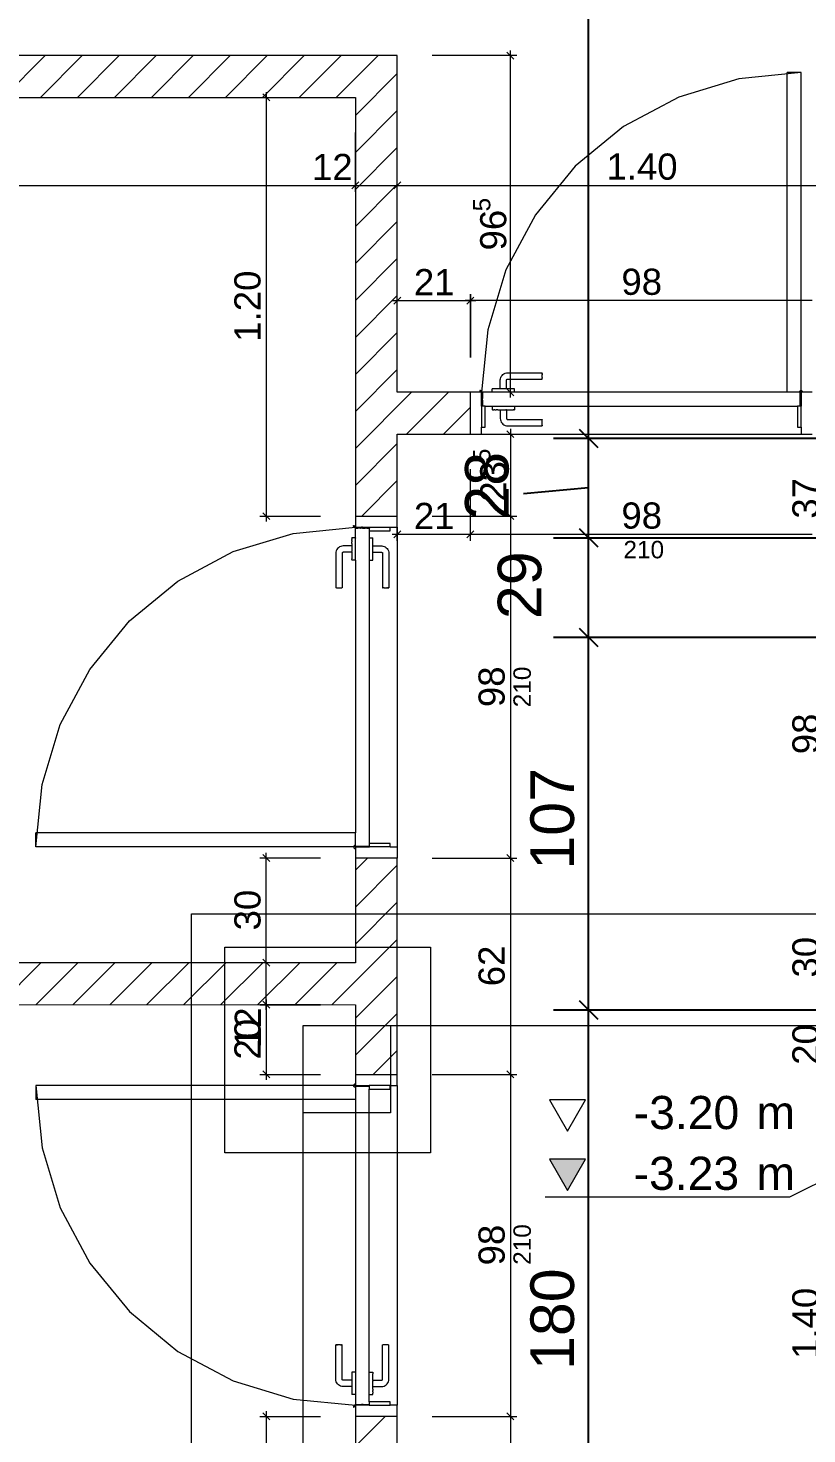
# Model space of a CAD drawing. Extents: x 0 to 1189, y 0 to 841.
# Drawn here: x 116.6 to 161.2, y 610.4 to 691 of the extents above; entities that cross this region are included whole.
import ezdxf
from ezdxf.lldxf.tags import DXFTag

# ---------------------------------------------------------------- set-up
doc = ezdxf.new("R2010")
doc.units = 0
doc.layers.get('0').update_dxf_attribs({"lineweight": 35})
for name, color, linetype, lineweight in [('211.6 Mauerwerk Kontur', 7, 'Continuous', 25), ('211.6 Mauerwerk Schraffur', 7, 'Continuous', 25), ('273.0 Innentüren', 7, 'Continuous', 25), ('Bemassung', 7, 'Continuous', 25), ('Gebäude Kontur', 7, 'Continuous', 25), ('Hilfskörper', 7, 'Continuous', 25), ('Höhenkoten', 7, 'Continuous', 25)]:
    doc.layers.add(name, color=color, linetype=linetype, lineweight=lineweight)
doc.layers.add('L_Mass', color=5, linetype='Continuous', lineweight=25, true_color=0x0000ff)
doc.styles.get("Standard").update_dxf_attribs({"font": 'arial.ttf'})
tags = doc.linetypes.add('BORDER2', pattern=[22.225, 6.35, -3.175, 6.35, -3.175, 0, -3.175]).pattern_tags.tags
tags[14:15] = [DXFTag(74, 4), DXFTag(75, 0), DXFTag(340, '0'), DXFTag(46, 1.0), DXFTag(50, 0.0), DXFTag(44, 0.0), DXFTag(45, 0.0)]
tags[12:13] = [DXFTag(74, 4), DXFTag(75, 0), DXFTag(340, '0'), DXFTag(46, 1.0), DXFTag(50, 0.0), DXFTag(44, 0.0), DXFTag(45, 0.0)]
tags[10:11] = [DXFTag(74, 4), DXFTag(75, 0), DXFTag(340, '0'), DXFTag(46, 1.0), DXFTag(50, 0.0), DXFTag(44, 0.0), DXFTag(45, 0.0)]
tags[8:9] = [DXFTag(74, 4), DXFTag(75, 0), DXFTag(340, '0'), DXFTag(46, 1.0), DXFTag(50, 0.0), DXFTag(44, 0.0), DXFTag(45, 0.0)]
tags[6:7] = [DXFTag(74, 4), DXFTag(75, 0), DXFTag(340, '0'), DXFTag(46, 1.0), DXFTag(50, 0.0), DXFTag(44, 0.0), DXFTag(45, 0.0)]
tags[4:5] = [DXFTag(74, 4), DXFTag(75, 0), DXFTag(340, '0'), DXFTag(46, 1.0), DXFTag(50, 0.0), DXFTag(44, 0.0), DXFTag(45, 0.0)]
tags = doc.linetypes.add('DASHED2', pattern=[9.525, 6.35, -3.175]).pattern_tags.tags
tags[6:7] = [DXFTag(74, 4), DXFTag(75, 0), DXFTag(340, '0'), DXFTag(46, 1.0), DXFTag(50, 0.0), DXFTag(44, 0.0), DXFTag(45, 0.0)]
tags[4:5] = [DXFTag(74, 4), DXFTag(75, 0), DXFTag(340, '0'), DXFTag(46, 1.0), DXFTag(50, 0.0), DXFTag(44, 0.0), DXFTag(45, 0.0)]
tags = doc.linetypes.add('Strichlin_lang', pattern=[0.5, 0.3, -0.2]).pattern_tags.tags
tags[6:7] = [DXFTag(74, 4), DXFTag(75, 0), DXFTag(340, '0'), DXFTag(46, 1.0), DXFTag(50, 0.0), DXFTag(44, 0.0), DXFTag(45, 0.0)]
tags[4:5] = [DXFTag(74, 4), DXFTag(75, 0), DXFTag(340, '0'), DXFTag(46, 1.0), DXFTag(50, 0.0), DXFTag(44, 0.0), DXFTag(45, 0.0)]

# ---------------------------------------------------------------- blocks, each defined once
blk = doc.blocks.new('Referenz-A0SO6TOG06', base_point=(4.401, 96.704))
at = {"layer": '211.6 Mauerwerk Kontur', "color": 0, "lineweight": 18}
for p, q in [((137.744, 689.442), (54.044, 689.445)), ((137.743, 670.142), (137.744, 689.442)), ((54.043, 687.045), (135.343, 687.042)), ((135.343, 687.042), (135.343, 663.042)), ((141.943, 670.142), (137.743, 670.142)), ((141.943, 667.742), (141.943, 670.142)), ((137.743, 667.742), (141.943, 667.742)), ((137.743, 663.042), (137.743, 667.742)), ((135.343, 663.042), (137.743, 663.042)), ((137.742, 643.442), (135.342, 643.442)), ((135.342, 643.442), (135.342, 637.442)), ((137.742, 631.042), (137.742, 643.442)), ((135.342, 637.442), (54.042, 637.445)), ((54.042, 635.045), (135.342, 635.042)), ((135.342, 635.042), (135.342, 631.042)), ((135.342, 631.042), (137.742, 631.042)), ((137.741, 611.442), (135.341, 611.442)), ((135.341, 611.442), (135.341, 595.642)), ((137.74, 580.042), (137.741, 611.442))]:
    blk.add_line(p, q, dxfattribs=at)
at = {"layer": '211.6 Mauerwerk Schraffur', "color": 0, "lineweight": 13}
for p, q in [((115.157, 687.043), (117.557, 689.443)), ((117.278, 687.043), (119.678, 689.443)), ((119.399, 687.043), (121.799, 689.443)), ((121.521, 687.043), (123.92, 689.443)), ((123.642, 687.043), (126.042, 689.443)), ((125.763, 687.043), (128.163, 689.443)), ((127.884, 687.043), (130.284, 689.442)), ((130.006, 687.042), (132.405, 689.442)), ((132.127, 687.042), (134.527, 689.442)), ((134.248, 687.042), (136.648, 689.442)), ((135.343, 686.016), (137.744, 688.417)), ((135.343, 683.895), (137.744, 686.295)), ((135.343, 681.774), (137.743, 684.174)), ((135.343, 679.652), (137.743, 682.052)), ((135.343, 677.531), (137.743, 679.931)), ((135.343, 675.41), (137.743, 677.81)), ((135.343, 673.288), (137.743, 675.688)), ((135.343, 671.167), (137.743, 673.567)), ((135.343, 669.045), (137.743, 671.446)), ((135.343, 666.924), (138.561, 670.142)), ((138.282, 667.742), (140.682, 670.142)), ((140.404, 667.742), (141.943, 669.282)), ((135.343, 664.803), (137.743, 667.203)), ((135.704, 663.042), (137.743, 665.081)), ((135.342, 642.751), (136.033, 643.442)), ((135.342, 640.63), (137.742, 643.03)), ((135.342, 638.508), (137.742, 640.908)), ((133.997, 635.042), (137.742, 638.787)), ((114.906, 635.043), (117.306, 637.443)), ((117.027, 635.043), (119.427, 637.443)), ((119.149, 635.043), (121.548, 637.443)), ((121.27, 635.043), (123.67, 637.443)), ((123.391, 635.043), (125.791, 637.443)), ((125.512, 635.043), (127.912, 637.443)), ((127.634, 635.043), (130.033, 637.442)), ((129.755, 635.043), (132.155, 637.442)), ((131.876, 635.042), (134.276, 637.442)), ((135.342, 634.266), (137.742, 636.666)), ((135.342, 632.144), (137.742, 634.544)), ((136.361, 631.042), (137.742, 632.423)), ((135.341, 609.737), (137.047, 611.442))]:
    blk.add_line(p, q, dxfattribs=at)
at = {"layer": '273.0 Innentüren', "color": 0, "lineweight": 13}
for p, q in [((157.33, 688.11), (153.893, 687.067)), ((160.904, 688.462), (157.33, 688.11)), ((160.103, 670.142), (160.104, 688.462)), ((160.904, 688.462), (160.104, 688.462)), ((160.903, 670.242), (160.904, 688.462)), ((153.893, 687.067), (150.726, 685.374)), ((150.726, 685.374), (147.95, 683.096)), ((147.95, 683.096), (145.671, 680.32)), ((145.671, 680.32), (143.978, 677.153)), ((143.978, 677.153), (142.935, 673.716)), ((142.935, 673.716), (142.583, 670.142)), ((143.803, 671.164), (143.863, 671.206)), ((143.863, 671.206), (143.929, 671.237)), ((143.929, 671.237), (144, 671.256)), ((144, 671.256), (144.065, 671.262)), ((144.065, 671.262), (146.053, 671.262)), ((146.053, 671.22), (146.053, 671.262)), ((146.053, 671.22), (146.053, 671.198)), ((146.053, 671.172), (146.053, 671.198)), ((143.653, 670.85), (143.659, 670.915)), ((143.653, 670.342), (143.653, 670.85)), ((143.659, 670.915), (143.678, 670.986)), ((143.678, 670.986), (143.709, 671.052)), ((143.709, 671.052), (143.751, 671.112)), ((143.751, 671.112), (143.803, 671.164)), ((144.013, 670.834), (144.015, 670.852)), ((144.013, 670.342), (144.013, 670.834)), ((144.015, 670.852), (144.018, 670.862)), ((144.018, 670.862), (144.022, 670.872)), ((144.022, 670.872), (144.028, 670.88)), ((144.028, 670.88), (144.035, 670.887)), ((144.035, 670.887), (144.044, 670.893)), ((144.044, 670.893), (144.053, 670.898)), ((144.053, 670.898), (144.063, 670.9)), ((144.063, 670.9), (144.081, 670.902)), ((144.081, 670.902), (146.053, 670.902)), ((146.053, 671.172), (146.053, 671.144)), ((146.053, 671.113), (146.053, 671.144)), ((146.053, 671.082), (146.053, 671.113)), ((146.053, 671.051), (146.053, 671.082)), ((146.053, 671.02), (146.053, 671.051)), ((146.053, 670.992), (146.053, 671.02)), ((146.053, 670.992), (146.053, 670.944)), ((146.053, 670.926), (146.053, 670.944)), ((146.053, 670.913), (146.053, 670.926)), ((146.053, 670.902), (146.053, 670.913)), ((142.567, 670.142), (141.943, 670.142)), ((142.476, 670.249), (142.476, 670.218)), ((142.509, 670.245), (142.476, 670.249)), ((142.476, 670.218), (142.493, 670.216)), ((142.524, 670.206), (142.493, 670.216)), ((142.509, 670.245), (142.54, 670.233)), ((142.559, 670.172), (142.524, 670.206)), ((142.586, 670.187), (142.54, 670.233)), ((142.559, 670.172), (142.567, 670.142)), ((142.583, 670.142), (142.567, 670.142)), ((142.583, 669.89), (142.583, 670.142)), ((142.583, 670.142), (142.599, 670.142)), ((142.583, 669.89), (142.603, 669.89)), ((142.583, 669.862), (142.583, 669.89)), ((142.587, 669.863), (142.583, 669.862)), ((142.583, 669.837), (142.583, 669.862)), ((142.603, 669.837), (142.583, 669.837)), ((142.583, 669.791), (142.583, 669.837)), ((142.583, 669.583), (142.583, 669.791)), ((142.583, 669.583), (142.603, 669.583)), ((142.583, 669.565), (142.583, 669.583)), ((142.599, 670.142), (142.586, 670.187)), ((142.599, 669.875), (142.587, 669.863)), ((142.603, 670.125), (142.599, 670.142)), ((142.599, 670.142), (142.633, 670.142)), ((142.603, 669.89), (142.599, 669.875)), ((142.603, 670.125), (142.603, 669.89)), ((142.603, 669.89), (142.603, 669.837)), ((142.613, 669.837), (142.603, 669.837)), ((142.603, 669.837), (142.603, 669.791)), ((142.603, 669.791), (142.603, 669.583)), ((142.603, 669.583), (142.613, 669.583)), ((142.603, 669.565), (142.603, 669.583)), ((142.633, 669.996), (142.613, 669.996)), ((142.613, 669.845), (142.613, 669.996)), ((142.633, 669.845), (142.613, 669.845)), ((142.613, 669.837), (142.613, 669.845)), ((142.633, 669.837), (142.613, 669.837)), ((142.613, 669.791), (142.613, 669.837)), ((142.613, 669.791), (142.613, 669.583)), ((142.613, 669.583), (142.613, 669.575)), ((142.613, 669.583), (142.633, 669.583)), ((142.633, 669.575), (142.613, 669.575)), ((142.613, 669.488), (142.613, 669.575)), ((143.193, 670.142), (142.633, 670.142)), ((142.633, 670.142), (142.633, 669.996)), ((142.633, 669.996), (142.633, 669.845)), ((142.633, 669.845), (142.633, 669.837)), ((142.633, 669.837), (142.633, 669.793)), ((142.633, 669.793), (142.633, 669.791)), ((142.633, 669.693), (142.633, 669.791)), ((142.633, 669.693), (142.633, 669.691)), ((142.633, 669.691), (142.633, 669.583)), ((142.633, 669.583), (142.633, 669.575)), ((142.633, 669.575), (142.633, 669.488)), ((143.203, 670.342), (143.193, 670.342)), ((143.193, 670.142), (143.193, 670.342)), ((143.203, 670.142), (143.193, 670.142)), ((143.232, 670.342), (143.203, 670.342)), ((143.232, 670.142), (143.203, 670.142)), ((143.279, 670.342), (143.232, 670.342)), ((143.279, 670.142), (143.232, 670.142)), ((143.343, 670.342), (143.279, 670.342)), ((143.343, 670.142), (143.279, 670.142)), ((143.422, 670.342), (143.343, 670.342)), ((143.422, 670.142), (143.343, 670.142)), ((143.513, 670.342), (143.422, 670.342)), ((143.513, 670.142), (143.422, 670.142)), ((143.614, 670.342), (143.513, 670.342)), ((143.614, 670.142), (143.513, 670.142)), ((143.653, 670.342), (143.614, 670.342)), ((143.722, 670.142), (143.614, 670.142)), ((143.677, 670.342), (143.653, 670.342)), ((143.695, 670.342), (143.677, 670.342)), ((143.718, 670.342), (143.695, 670.342)), ((143.722, 670.342), (143.718, 670.342)), ((143.743, 670.342), (143.722, 670.342)), ((143.833, 670.142), (143.722, 670.142)), ((143.772, 670.342), (143.743, 670.342)), ((143.802, 670.342), (143.772, 670.342)), ((143.833, 670.342), (143.802, 670.342)), ((143.865, 670.342), (143.833, 670.342)), ((143.944, 670.142), (143.833, 670.142)), ((143.895, 670.342), (143.865, 670.342)), ((143.923, 670.342), (143.895, 670.342)), ((143.944, 670.342), (143.923, 670.342)), ((143.949, 670.342), (143.944, 670.342)), ((144.052, 670.142), (143.944, 670.142)), ((143.971, 670.342), (143.949, 670.342)), ((144.002, 670.342), (143.971, 670.342)), ((144.011, 670.342), (144.002, 670.342)), ((144.013, 670.342), (144.011, 670.342)), ((144.052, 670.342), (144.013, 670.342)), ((144.153, 670.342), (144.052, 670.342)), ((144.153, 670.142), (144.052, 670.142)), ((144.245, 670.342), (144.153, 670.342)), ((144.245, 670.142), (144.153, 670.142)), ((144.324, 670.342), (144.245, 670.342)), ((144.324, 670.142), (144.245, 670.142)), ((144.388, 670.342), (144.324, 670.342)), ((144.388, 670.142), (144.324, 670.142)), ((144.435, 670.342), (144.388, 670.342)), ((144.435, 670.142), (144.388, 670.142)), ((144.464, 670.342), (144.435, 670.342)), ((144.464, 670.142), (144.435, 670.142)), ((144.473, 670.342), (144.464, 670.342)), ((144.473, 670.142), (144.464, 670.142)), ((144.473, 670.142), (144.473, 670.342)), ((160.103, 670.142), (144.473, 670.142)), ((160.803, 670.142), (160.103, 670.142)), ((160.803, 670.142), (160.807, 670.167)), ((160.853, 670.142), (160.803, 670.142)), ((160.807, 670.167), (160.817, 670.192)), ((160.817, 670.192), (160.833, 670.212)), ((160.833, 670.212), (160.853, 670.228)), ((160.853, 670.228), (160.877, 670.238)), ((160.853, 670.142), (160.903, 670.142)), ((160.853, 670.055), (160.853, 670.142)), ((160.877, 670.045), (160.853, 670.055)), ((160.853, 669.342), (160.853, 670.055)), ((160.877, 670.238), (160.903, 670.242)), ((160.903, 670.042), (160.877, 670.045)), ((160.903, 670.242), (160.929, 670.238)), ((160.903, 670.142), (160.903, 670.242)), ((160.903, 670.142), (160.903, 670.042)), ((161.003, 670.142), (160.903, 670.142)), ((160.903, 670.042), (160.903, 669.342)), ((160.929, 670.238), (160.953, 670.228)), ((160.953, 670.228), (160.974, 670.212)), ((160.974, 670.212), (160.99, 670.192)), ((160.99, 670.192), (161, 670.167)), ((161, 670.167), (161.003, 670.142)), ((161.543, 670.142), (161.003, 670.142)), ((142.583, 669.565), (142.603, 669.565)), ((142.583, 669.488), (142.583, 669.565)), ((142.583, 669.488), (142.603, 669.488)), ((142.583, 669.342), (142.583, 669.488)), ((142.633, 669.342), (142.583, 669.342)), ((142.583, 669.342), (142.583, 668.142)), ((142.603, 669.565), (142.603, 669.488)), ((142.633, 669.488), (142.613, 669.488)), ((142.633, 669.488), (142.633, 669.342)), ((142.783, 669.342), (142.633, 669.342)), ((142.783, 668.142), (142.783, 669.342)), ((142.783, 669.342), (143.193, 669.342)), ((143.193, 669.342), (143.203, 669.342)), ((143.193, 669.342), (143.193, 669.142)), ((143.203, 669.142), (143.193, 669.142)), ((143.203, 669.342), (143.232, 669.342)), ((143.203, 669.142), (143.232, 669.142)), ((143.232, 669.342), (143.279, 669.342)), ((143.232, 669.142), (143.279, 669.142)), ((143.279, 669.342), (143.343, 669.342)), ((143.343, 669.142), (143.279, 669.142)), ((143.343, 669.342), (143.422, 669.342)), ((143.343, 669.142), (143.422, 669.142)), ((143.422, 669.342), (143.513, 669.342)), ((143.513, 669.142), (143.422, 669.142)), ((143.513, 669.342), (143.614, 669.342)), ((143.513, 669.142), (143.614, 669.142)), ((143.614, 669.342), (143.722, 669.342)), ((143.614, 669.142), (143.653, 669.142)), ((143.653, 669.142), (143.653, 668.634)), ((143.653, 669.142), (143.677, 669.142)), ((143.677, 669.142), (143.695, 669.142)), ((143.695, 669.142), (143.718, 669.142)), ((143.718, 669.142), (143.722, 669.142)), ((143.722, 669.342), (143.833, 669.342)), ((143.722, 669.142), (143.743, 669.142)), ((143.743, 669.142), (143.772, 669.142)), ((143.772, 669.142), (143.802, 669.142)), ((143.802, 669.142), (143.833, 669.142)), ((143.833, 669.342), (143.944, 669.342)), ((143.833, 669.142), (143.865, 669.142)), ((143.865, 669.142), (143.895, 669.142)), ((143.895, 669.142), (143.923, 669.142)), ((143.923, 669.142), (143.944, 669.142)), ((143.944, 669.342), (144.052, 669.342)), ((143.944, 669.142), (143.949, 669.142)), ((143.949, 669.142), (143.971, 669.142)), ((144.002, 669.142), (143.971, 669.142)), ((144.002, 669.142), (144.011, 669.142)), ((144.011, 669.142), (144.013, 669.142)), ((144.013, 669.142), (144.052, 669.142)), ((144.013, 669.142), (144.013, 668.65)), ((144.052, 669.342), (144.153, 669.342)), ((144.052, 669.142), (144.153, 669.142)), ((144.153, 669.342), (144.245, 669.342)), ((144.153, 669.142), (144.245, 669.142)), ((144.245, 669.342), (144.324, 669.342)), ((144.245, 669.142), (144.324, 669.142)), ((144.324, 669.342), (144.388, 669.342)), ((144.324, 669.142), (144.388, 669.142)), ((144.388, 669.342), (144.435, 669.342)), ((144.435, 669.142), (144.388, 669.142)), ((144.435, 669.342), (144.464, 669.342)), ((144.435, 669.142), (144.464, 669.142)), ((144.464, 669.342), (144.473, 669.342)), ((144.473, 669.142), (144.464, 669.142)), ((144.473, 669.342), (144.473, 669.142)), ((144.473, 669.342), (160.703, 669.342)), ((160.703, 669.342), (160.703, 668.142)), ((160.853, 669.342), (160.703, 669.342)), ((160.903, 669.342), (160.853, 669.342)), ((160.903, 668.142), (160.903, 669.342)), ((142.583, 668.142), (142.783, 668.142)), ((142.583, 667.742), (142.583, 668.142)), ((143.653, 668.634), (143.659, 668.569)), ((143.659, 668.569), (143.678, 668.498)), ((143.678, 668.498), (143.709, 668.432)), ((143.709, 668.432), (143.751, 668.372)), ((143.751, 668.372), (143.803, 668.32)), ((143.803, 668.32), (143.863, 668.278)), ((143.863, 668.278), (143.929, 668.247)), ((143.929, 668.247), (144, 668.228)), ((144, 668.228), (144.065, 668.222)), ((144.013, 668.65), (144.015, 668.632)), ((144.015, 668.632), (144.018, 668.622)), ((144.018, 668.622), (144.022, 668.612)), ((144.022, 668.612), (144.028, 668.604)), ((144.028, 668.604), (144.035, 668.597)), ((144.035, 668.597), (144.044, 668.591)), ((144.044, 668.591), (144.053, 668.586)), ((144.053, 668.586), (144.063, 668.584)), ((144.063, 668.584), (144.081, 668.582)), ((144.065, 668.222), (146.053, 668.222)), ((144.081, 668.582), (146.053, 668.582)), ((146.053, 668.582), (146.053, 668.571)), ((146.053, 668.558), (146.053, 668.571)), ((146.053, 668.54), (146.053, 668.558)), ((146.053, 668.492), (146.053, 668.54)), ((146.053, 668.464), (146.053, 668.492)), ((146.053, 668.433), (146.053, 668.464)), ((146.053, 668.402), (146.053, 668.433)), ((146.053, 668.371), (146.053, 668.402)), ((146.053, 668.34), (146.053, 668.371)), ((146.053, 668.312), (146.053, 668.34)), ((146.053, 668.286), (146.053, 668.312)), ((146.053, 668.264), (146.053, 668.286)), ((146.053, 668.264), (146.053, 668.222)), ((160.703, 668.142), (160.903, 668.142)), ((160.903, 668.142), (160.903, 667.742)), ((141.943, 667.742), (142.583, 667.742)), ((160.903, 667.742), (161.543, 667.742)), ((131.769, 662.05), (135.343, 662.402)), ((135.236, 662.509), (135.267, 662.509)), ((135.24, 662.476), (135.236, 662.509)), ((135.24, 662.476), (135.253, 662.446)), ((135.298, 662.399), (135.253, 662.446)), ((135.267, 662.509), (135.269, 662.492)), ((135.279, 662.462), (135.269, 662.492)), ((135.313, 662.427), (135.279, 662.462)), ((135.343, 662.387), (135.298, 662.399)), ((135.313, 662.427), (135.343, 662.419)), ((135.343, 663.042), (135.343, 662.419)), ((135.343, 662.419), (135.343, 662.402)), ((135.343, 662.402), (135.595, 662.402)), ((135.343, 662.402), (135.343, 662.387)), ((135.36, 662.382), (135.343, 662.387)), ((135.343, 662.387), (135.343, 662.352)), ((135.343, 662.352), (135.489, 662.352)), ((135.343, 661.792), (135.343, 662.352)), ((135.36, 662.382), (135.595, 662.382)), ((135.489, 662.352), (135.489, 662.372)), ((135.64, 662.372), (135.489, 662.372)), ((135.64, 662.352), (135.489, 662.352)), ((135.595, 662.402), (135.595, 662.382)), ((135.595, 662.402), (135.623, 662.402)), ((135.595, 662.382), (135.61, 662.387)), ((135.595, 662.382), (135.648, 662.382)), ((135.61, 662.387), (135.622, 662.398)), ((135.622, 662.398), (135.623, 662.402)), ((135.623, 662.402), (135.648, 662.402)), ((135.64, 662.352), (135.64, 662.372)), ((135.64, 662.372), (135.648, 662.372)), ((135.64, 662.352), (135.648, 662.352)), ((135.648, 662.382), (135.648, 662.402)), ((135.648, 662.402), (135.694, 662.402)), ((135.648, 662.372), (135.648, 662.382)), ((135.694, 662.382), (135.648, 662.382)), ((135.648, 662.352), (135.648, 662.372)), ((135.694, 662.372), (135.648, 662.372)), ((135.692, 662.352), (135.648, 662.352)), ((135.694, 662.352), (135.692, 662.352)), ((135.743, 662.402), (135.694, 662.402)), ((135.694, 662.382), (135.743, 662.382)), ((135.743, 662.372), (135.694, 662.372)), ((135.743, 662.352), (135.694, 662.352)), ((135.743, 662.402), (135.902, 662.402)), ((135.743, 662.382), (135.902, 662.382)), ((135.743, 662.372), (135.902, 662.372)), ((135.743, 662.352), (135.792, 662.352)), ((135.794, 662.352), (135.792, 662.352)), ((135.794, 662.352), (135.902, 662.352)), ((135.902, 662.402), (135.902, 662.382)), ((135.902, 662.402), (135.92, 662.402)), ((135.902, 662.382), (135.902, 662.372)), ((135.92, 662.382), (135.902, 662.382)), ((135.902, 662.372), (135.91, 662.372)), ((135.902, 662.372), (135.902, 662.352)), ((135.91, 662.352), (135.902, 662.352)), ((135.91, 662.352), (135.91, 662.372)), ((135.997, 662.372), (135.91, 662.372)), ((135.997, 662.352), (135.91, 662.352)), ((135.92, 662.402), (135.92, 662.382)), ((135.92, 662.402), (135.997, 662.402)), ((135.92, 662.382), (135.997, 662.382)), ((135.997, 662.402), (135.997, 662.382)), ((135.997, 662.402), (136.143, 662.402)), ((135.997, 662.352), (135.997, 662.372)), ((135.997, 662.352), (136.143, 662.352)), ((136.143, 662.402), (136.143, 662.352)), ((136.143, 662.402), (137.343, 662.402)), ((136.143, 662.202), (136.143, 662.352)), ((137.343, 662.202), (137.343, 662.402)), ((137.343, 662.402), (137.743, 662.402)), ((137.743, 662.402), (137.743, 663.042)), ((128.332, 661.008), (131.769, 662.05)), ((135.143, 661.783), (135.143, 661.792)), ((135.343, 661.792), (135.143, 661.792)), ((135.143, 661.783), (135.143, 661.754)), ((135.143, 661.754), (135.143, 661.707)), ((135.143, 661.643), (135.143, 661.707)), ((135.143, 661.643), (135.143, 661.564)), ((135.143, 661.472), (135.143, 661.564)), ((135.343, 661.792), (135.343, 661.783)), ((135.343, 661.754), (135.343, 661.783)), ((135.343, 661.707), (135.343, 661.754)), ((135.343, 661.643), (135.343, 661.707)), ((135.343, 661.564), (135.343, 661.643)), ((135.343, 661.472), (135.343, 661.564)), ((136.143, 662.202), (137.343, 662.202)), ((136.143, 661.792), (136.143, 662.202)), ((136.143, 661.783), (136.143, 661.792)), ((136.143, 661.792), (136.343, 661.792)), ((136.143, 661.754), (136.143, 661.783)), ((136.143, 661.707), (136.143, 661.754)), ((136.143, 661.643), (136.143, 661.707)), ((136.143, 661.564), (136.143, 661.643)), ((136.143, 661.472), (136.143, 661.564)), ((136.343, 661.783), (136.343, 661.792)), ((136.343, 661.754), (136.343, 661.783)), ((136.343, 661.707), (136.343, 661.754)), ((136.343, 661.643), (136.343, 661.707)), ((136.343, 661.564), (136.343, 661.643)), ((136.343, 661.472), (136.343, 661.564)), ((125.165, 659.315), (128.332, 661.008)), ((134.229, 660.985), (134.223, 660.92)), ((134.223, 660.92), (134.223, 658.932)), ((134.248, 661.056), (134.229, 660.985)), ((134.279, 661.123), (134.248, 661.056)), ((134.321, 661.183), (134.279, 661.123)), ((134.373, 661.235), (134.321, 661.183)), ((134.433, 661.277), (134.373, 661.235)), ((134.499, 661.308), (134.433, 661.277)), ((134.57, 661.327), (134.499, 661.308)), ((134.635, 661.332), (134.57, 661.327)), ((134.585, 660.923), (134.583, 660.904)), ((134.583, 660.904), (134.583, 658.932)), ((134.587, 660.933), (134.585, 660.923)), ((134.592, 660.942), (134.587, 660.933)), ((134.598, 660.95), (134.592, 660.942)), ((134.605, 660.958), (134.598, 660.95)), ((134.613, 660.964), (134.605, 660.958)), ((134.623, 660.968), (134.613, 660.964)), ((134.633, 660.971), (134.623, 660.968)), ((134.651, 660.972), (134.633, 660.971)), ((135.143, 661.332), (134.635, 661.332)), ((135.143, 660.972), (134.651, 660.972)), ((135.143, 661.472), (135.143, 661.371)), ((135.143, 661.371), (135.143, 661.332)), ((135.143, 661.332), (135.143, 661.308)), ((135.143, 661.308), (135.143, 661.29)), ((135.143, 661.29), (135.143, 661.268)), ((135.143, 661.268), (135.143, 661.263)), ((135.143, 661.263), (135.143, 661.242)), ((135.143, 661.242), (135.143, 661.214)), ((135.143, 661.214), (135.143, 661.184)), ((135.143, 661.184), (135.143, 661.152)), ((135.143, 661.152), (135.143, 661.121)), ((135.143, 661.121), (135.143, 661.091)), ((135.143, 661.091), (135.143, 661.062)), ((135.143, 661.062), (135.143, 661.041)), ((135.143, 661.041), (135.143, 661.037)), ((135.143, 661.037), (135.143, 661.014)), ((135.143, 660.983), (135.143, 661.014)), ((135.143, 660.983), (135.143, 660.975)), ((135.143, 660.975), (135.143, 660.972)), ((135.143, 660.972), (135.143, 660.933)), ((135.143, 660.933), (135.143, 660.832)), ((135.143, 660.832), (135.143, 660.741)), ((135.143, 660.741), (135.143, 660.662)), ((135.343, 661.371), (135.343, 661.472)), ((135.343, 661.263), (135.343, 661.371)), ((135.343, 661.152), (135.343, 661.263)), ((135.343, 661.041), (135.343, 661.152)), ((135.343, 660.933), (135.343, 661.041)), ((135.343, 660.832), (135.343, 660.933)), ((135.343, 660.741), (135.343, 660.832)), ((135.343, 660.662), (135.343, 660.741)), ((136.143, 661.371), (136.143, 661.472)), ((136.143, 661.263), (136.143, 661.371)), ((136.143, 661.152), (136.143, 661.263)), ((136.143, 661.041), (136.143, 661.152)), ((136.143, 660.933), (136.143, 661.041)), ((136.143, 660.832), (136.143, 660.933)), ((136.143, 660.741), (136.143, 660.832)), ((136.143, 660.662), (136.143, 660.741)), ((136.343, 661.371), (136.343, 661.472)), ((136.343, 661.332), (136.343, 661.371)), ((136.343, 661.332), (136.851, 661.332)), ((136.343, 661.308), (136.343, 661.332)), ((136.343, 661.29), (136.343, 661.308)), ((136.343, 661.268), (136.343, 661.29)), ((136.343, 661.263), (136.343, 661.268)), ((136.343, 661.242), (136.343, 661.263)), ((136.343, 661.214), (136.343, 661.242)), ((136.343, 661.184), (136.343, 661.214)), ((136.343, 661.152), (136.343, 661.184)), ((136.343, 661.121), (136.343, 661.152)), ((136.343, 661.091), (136.343, 661.121)), ((136.343, 661.062), (136.343, 661.091)), ((136.343, 661.041), (136.343, 661.062)), ((136.343, 661.037), (136.343, 661.041)), ((136.343, 661.014), (136.343, 661.037)), ((136.343, 660.983), (136.343, 661.014)), ((136.343, 660.975), (136.343, 660.983)), ((136.343, 660.972), (136.343, 660.975)), ((136.343, 660.972), (136.835, 660.972)), ((136.343, 660.933), (136.343, 660.972)), ((136.343, 660.832), (136.343, 660.933)), ((136.343, 660.741), (136.343, 660.832)), ((136.343, 660.662), (136.343, 660.741)), ((136.835, 660.972), (136.853, 660.971)), ((136.851, 661.332), (136.916, 661.327)), ((136.853, 660.971), (136.863, 660.968)), ((136.863, 660.968), (136.873, 660.964)), ((136.873, 660.964), (136.881, 660.958)), ((136.881, 660.958), (136.888, 660.95)), ((136.888, 660.95), (136.894, 660.942)), ((136.894, 660.942), (136.899, 660.933)), ((136.899, 660.933), (136.901, 660.923)), ((136.901, 660.923), (136.903, 660.904)), ((136.903, 660.904), (136.903, 658.932)), ((136.916, 661.327), (136.987, 661.308)), ((136.987, 661.308), (137.053, 661.277)), ((137.053, 661.277), (137.113, 661.235)), ((137.113, 661.235), (137.165, 661.183)), ((137.165, 661.183), (137.207, 661.123)), ((137.207, 661.123), (137.238, 661.056)), ((137.238, 661.056), (137.257, 660.985)), ((137.257, 660.985), (137.263, 660.92)), ((137.263, 660.92), (137.263, 658.932)), ((135.143, 660.662), (135.143, 660.598)), ((135.143, 660.551), (135.143, 660.598)), ((135.143, 660.551), (135.143, 660.522)), ((135.143, 660.512), (135.143, 660.522)), ((135.343, 660.512), (135.143, 660.512)), ((135.343, 660.598), (135.343, 660.662)), ((135.343, 660.551), (135.343, 660.598)), ((135.343, 660.522), (135.343, 660.551)), ((135.343, 660.512), (135.343, 660.522)), ((135.343, 660.512), (135.343, 644.882)), ((136.143, 660.598), (136.143, 660.662)), ((136.143, 660.551), (136.143, 660.598)), ((136.143, 660.522), (136.143, 660.551)), ((136.143, 660.512), (136.143, 660.522)), ((136.143, 644.282), (136.143, 660.512)), ((136.143, 660.512), (136.343, 660.512)), ((136.343, 660.598), (136.343, 660.662)), ((136.343, 660.551), (136.343, 660.598)), ((136.343, 660.522), (136.343, 660.551)), ((136.343, 660.512), (136.343, 660.522)), ((122.389, 657.037), (125.165, 659.315)), ((134.265, 658.932), (134.223, 658.932)), ((134.265, 658.932), (134.287, 658.932)), ((134.287, 658.932), (134.313, 658.932)), ((134.313, 658.932), (134.341, 658.932)), ((134.341, 658.932), (134.372, 658.932)), ((134.372, 658.932), (134.403, 658.932)), ((134.403, 658.932), (134.434, 658.932)), ((134.434, 658.932), (134.465, 658.932)), ((134.465, 658.932), (134.493, 658.932)), ((134.493, 658.932), (134.541, 658.932)), ((134.541, 658.932), (134.559, 658.932)), ((134.559, 658.932), (134.572, 658.932)), ((134.583, 658.932), (134.572, 658.932)), ((136.903, 658.932), (136.914, 658.932)), ((136.914, 658.932), (136.927, 658.932)), ((136.927, 658.932), (136.945, 658.932)), ((136.993, 658.932), (136.945, 658.932)), ((136.993, 658.932), (137.021, 658.932)), ((137.021, 658.932), (137.052, 658.932)), ((137.052, 658.932), (137.083, 658.932)), ((137.083, 658.932), (137.114, 658.932)), ((137.114, 658.932), (137.145, 658.932)), ((137.173, 658.932), (137.145, 658.932)), ((137.173, 658.932), (137.199, 658.932)), ((137.221, 658.932), (137.199, 658.932)), ((137.221, 658.932), (137.263, 658.932)), ((120.11, 654.261), (122.389, 657.037)), ((118.417, 651.094), (120.11, 654.261)), ((117.375, 647.657), (118.417, 651.094)), ((117.023, 644.083), (117.375, 647.657)), ((117.023, 644.083), (117.023, 644.883)), ((135.343, 644.882), (117.023, 644.883)), ((135.343, 644.182), (135.343, 644.882)), ((135.243, 644.082), (117.023, 644.083)), ((135.246, 644.108), (135.243, 644.082)), ((135.243, 644.082), (135.246, 644.056)), ((135.343, 644.082), (135.243, 644.082)), ((135.256, 644.132), (135.246, 644.108)), ((135.246, 644.056), (135.256, 644.032)), ((135.272, 644.153), (135.256, 644.132)), ((135.256, 644.032), (135.272, 644.012)), ((135.293, 644.169), (135.272, 644.153)), ((135.272, 644.012), (135.293, 643.996)), ((135.317, 644.179), (135.293, 644.169)), ((135.293, 643.996), (135.317, 643.986)), ((135.343, 644.182), (135.317, 644.179)), ((135.317, 643.986), (135.343, 643.982)), ((135.343, 643.982), (135.342, 643.442)), ((135.343, 644.132), (135.343, 644.182)), ((135.343, 644.082), (135.343, 644.132)), ((135.343, 644.132), (135.429, 644.132)), ((135.343, 644.082), (135.343, 643.982)), ((135.343, 644.082), (135.443, 644.082)), ((135.439, 644.108), (135.429, 644.132)), ((135.429, 644.132), (136.143, 644.132)), ((135.443, 644.082), (135.439, 644.108)), ((135.443, 644.082), (136.143, 644.082)), ((137.343, 644.282), (136.143, 644.282)), ((136.143, 644.132), (136.143, 644.282)), ((136.143, 644.132), (136.143, 644.082)), ((137.343, 644.082), (136.143, 644.082)), ((137.343, 644.082), (137.343, 644.282)), ((137.343, 644.082), (137.743, 644.082)), ((137.743, 644.082), (137.742, 643.442)), ((135.342, 631.042), (135.342, 630.502)), ((137.742, 630.402), (137.742, 631.042)), ((117.022, 630.403), (117.022, 629.603)), ((135.242, 630.402), (117.022, 630.403)), ((117.022, 630.403), (117.374, 626.829)), ((135.242, 630.402), (135.245, 630.428)), ((135.245, 630.376), (135.242, 630.402)), ((135.342, 630.402), (135.242, 630.402)), ((135.245, 630.428), (135.255, 630.452)), ((135.255, 630.352), (135.245, 630.376)), ((135.255, 630.452), (135.271, 630.473)), ((135.271, 630.332), (135.255, 630.352)), ((135.271, 630.473), (135.292, 630.489)), ((135.292, 630.316), (135.271, 630.332)), ((135.292, 630.489), (135.316, 630.499)), ((135.316, 630.306), (135.292, 630.316)), ((135.316, 630.499), (135.342, 630.502)), ((135.342, 630.302), (135.316, 630.306)), ((135.342, 630.502), (135.342, 630.402)), ((135.342, 630.352), (135.342, 630.402)), ((135.342, 630.402), (135.442, 630.402)), ((135.342, 630.352), (135.342, 630.302)), ((135.429, 630.352), (135.342, 630.352)), ((135.342, 630.302), (135.342, 629.602)), ((135.439, 630.376), (135.429, 630.352)), ((136.142, 630.352), (135.429, 630.352)), ((135.442, 630.402), (135.439, 630.376)), ((135.442, 630.402), (136.142, 630.402)), ((136.142, 630.402), (136.142, 630.352)), ((137.342, 630.402), (136.142, 630.402)), ((136.142, 630.352), (136.142, 630.202)), ((136.142, 630.202), (137.342, 630.202)), ((136.142, 613.972), (136.142, 630.202)), ((137.342, 630.402), (137.742, 630.402)), ((137.342, 630.202), (137.342, 630.402)), ((135.342, 629.602), (117.022, 629.603)), ((135.342, 629.602), (135.342, 613.972)), ((117.374, 626.829), (118.416, 623.392)), ((118.416, 623.392), (120.109, 620.225)), ((120.109, 620.225), (122.387, 617.449)), ((122.387, 617.449), (125.164, 615.17)), ((125.164, 615.17), (128.331, 613.477)), ((134.222, 613.565), (134.222, 615.552)), ((134.264, 615.552), (134.222, 615.552)), ((134.264, 615.552), (134.286, 615.552)), ((134.312, 615.552), (134.286, 615.552)), ((134.312, 615.552), (134.34, 615.552)), ((134.37, 615.552), (134.34, 615.552)), ((134.402, 615.552), (134.37, 615.552)), ((134.433, 615.552), (134.402, 615.552)), ((134.463, 615.552), (134.433, 615.552)), ((134.492, 615.552), (134.463, 615.552)), ((134.492, 615.552), (134.54, 615.552)), ((134.558, 615.552), (134.54, 615.552)), ((134.571, 615.552), (134.558, 615.552)), ((134.582, 615.552), (134.571, 615.552)), ((134.582, 613.58), (134.582, 615.552)), ((136.902, 613.58), (136.902, 615.552)), ((136.902, 615.552), (136.912, 615.552)), ((136.926, 615.552), (136.912, 615.552)), ((136.944, 615.552), (136.926, 615.552)), ((136.992, 615.552), (136.944, 615.552)), ((137.02, 615.552), (136.992, 615.552)), ((137.05, 615.552), (137.02, 615.552)), ((137.082, 615.552), (137.05, 615.552)), ((137.113, 615.552), (137.082, 615.552)), ((137.143, 615.552), (137.113, 615.552)), ((137.172, 615.552), (137.143, 615.552)), ((137.197, 615.552), (137.172, 615.552)), ((137.22, 615.552), (137.197, 615.552)), ((137.22, 615.552), (137.262, 615.552)), ((137.262, 613.564), (137.262, 615.552)), ((128.331, 613.477), (131.767, 612.434)), ((134.227, 613.499), (134.222, 613.565)), ((134.246, 613.428), (134.227, 613.499)), ((134.277, 613.362), (134.246, 613.428)), ((134.319, 613.302), (134.277, 613.362)), ((134.371, 613.25), (134.319, 613.302)), ((134.431, 613.208), (134.371, 613.25)), ((134.498, 613.177), (134.431, 613.208)), ((134.569, 613.158), (134.498, 613.177)), ((134.583, 613.562), (134.582, 613.58)), ((134.586, 613.552), (134.583, 613.562)), ((134.59, 613.543), (134.586, 613.552)), ((134.596, 613.534), (134.59, 613.543)), ((134.603, 613.527), (134.596, 613.534)), ((134.612, 613.521), (134.603, 613.527)), ((134.621, 613.517), (134.612, 613.521)), ((134.631, 613.514), (134.621, 613.517)), ((134.649, 613.512), (134.631, 613.514)), ((135.142, 613.512), (134.649, 613.512)), ((135.342, 613.972), (135.142, 613.972)), ((135.142, 613.972), (135.142, 613.963)), ((135.142, 613.963), (135.142, 613.934)), ((135.142, 613.934), (135.142, 613.887)), ((135.142, 613.887), (135.142, 613.823)), ((135.142, 613.823), (135.142, 613.744)), ((135.142, 613.744), (135.142, 613.652)), ((135.142, 613.652), (135.142, 613.551)), ((135.142, 613.551), (135.142, 613.512)), ((135.142, 613.512), (135.142, 613.51)), ((135.142, 613.51), (135.142, 613.501)), ((135.142, 613.501), (135.142, 613.47)), ((135.142, 613.47), (135.142, 613.448)), ((135.142, 613.448), (135.142, 613.443)), ((135.142, 613.443), (135.142, 613.422)), ((135.142, 613.422), (135.142, 613.394)), ((135.142, 613.394), (135.142, 613.364)), ((135.142, 613.364), (135.142, 613.332)), ((135.142, 613.332), (135.142, 613.301)), ((135.142, 613.301), (135.142, 613.271)), ((135.142, 613.271), (135.142, 613.242)), ((135.142, 613.242), (135.142, 613.221)), ((135.142, 613.221), (135.142, 613.217)), ((135.142, 613.217), (135.142, 613.194)), ((135.142, 613.194), (135.142, 613.176)), ((135.142, 613.176), (135.142, 613.152)), ((135.342, 613.972), (135.342, 613.963)), ((135.342, 613.963), (135.342, 613.934)), ((135.342, 613.934), (135.342, 613.887)), ((135.342, 613.887), (135.342, 613.823)), ((135.342, 613.823), (135.342, 613.744)), ((135.342, 613.744), (135.342, 613.652)), ((135.342, 613.652), (135.342, 613.551)), ((135.342, 613.551), (135.342, 613.443)), ((135.342, 613.443), (135.342, 613.332)), ((135.342, 613.332), (135.342, 613.221)), ((135.342, 613.221), (135.342, 613.113)), ((136.142, 613.972), (136.342, 613.972)), ((136.142, 613.963), (136.142, 613.972)), ((136.142, 613.934), (136.142, 613.963)), ((136.142, 613.887), (136.142, 613.934)), ((136.142, 613.823), (136.142, 613.887)), ((136.142, 613.744), (136.142, 613.823)), ((136.142, 613.652), (136.142, 613.744)), ((136.142, 613.551), (136.142, 613.652)), ((136.142, 613.443), (136.142, 613.551)), ((136.142, 613.332), (136.142, 613.443)), ((136.142, 613.221), (136.142, 613.332)), ((136.142, 613.113), (136.142, 613.221)), ((136.342, 613.972), (136.342, 613.963)), ((136.342, 613.934), (136.342, 613.963)), ((136.342, 613.934), (136.342, 613.887)), ((136.342, 613.823), (136.342, 613.887)), ((136.342, 613.744), (136.342, 613.823)), ((136.342, 613.652), (136.342, 613.744)), ((136.342, 613.551), (136.342, 613.652)), ((136.342, 613.512), (136.342, 613.551)), ((136.342, 613.512), (136.834, 613.512)), ((136.342, 613.51), (136.342, 613.512)), ((136.342, 613.501), (136.342, 613.51)), ((136.342, 613.501), (136.342, 613.47)), ((136.342, 613.448), (136.342, 613.47)), ((136.342, 613.443), (136.342, 613.448)), ((136.342, 613.422), (136.342, 613.443)), ((136.342, 613.394), (136.342, 613.422)), ((136.342, 613.364), (136.342, 613.394)), ((136.342, 613.332), (136.342, 613.364)), ((136.342, 613.301), (136.342, 613.332)), ((136.342, 613.271), (136.342, 613.301)), ((136.342, 613.242), (136.342, 613.271)), ((136.342, 613.221), (136.342, 613.242)), ((136.342, 613.217), (136.342, 613.221)), ((136.342, 613.194), (136.342, 613.217)), ((136.342, 613.176), (136.342, 613.194)), ((136.342, 613.152), (136.342, 613.176)), ((136.834, 613.512), (136.852, 613.514)), ((136.852, 613.514), (136.862, 613.517)), ((136.862, 613.517), (136.871, 613.521)), ((136.871, 613.521), (136.88, 613.527)), ((136.88, 613.527), (136.887, 613.534)), ((136.887, 613.534), (136.893, 613.543)), ((136.893, 613.543), (136.897, 613.552)), ((136.897, 613.552), (136.9, 613.562)), ((136.9, 613.562), (136.902, 613.58)), ((136.915, 613.158), (136.985, 613.177)), ((136.985, 613.177), (137.052, 613.208)), ((137.052, 613.208), (137.112, 613.25)), ((137.112, 613.25), (137.164, 613.302)), ((137.164, 613.302), (137.206, 613.362)), ((137.206, 613.362), (137.237, 613.428)), ((137.237, 613.428), (137.256, 613.499)), ((137.256, 613.499), (137.262, 613.564)), ((131.767, 612.434), (135.342, 612.082)), ((134.634, 613.152), (134.569, 613.158)), ((135.142, 613.152), (134.634, 613.152)), ((135.142, 613.152), (135.142, 613.113)), ((135.142, 613.113), (135.142, 613.012)), ((135.142, 613.012), (135.142, 612.921)), ((135.142, 612.921), (135.142, 612.842)), ((135.142, 612.842), (135.142, 612.778)), ((135.142, 612.778), (135.142, 612.731)), ((135.142, 612.731), (135.142, 612.702)), ((135.142, 612.702), (135.142, 612.692)), ((135.342, 612.692), (135.142, 612.692)), ((135.342, 613.113), (135.342, 613.012)), ((135.342, 613.012), (135.342, 612.921)), ((135.342, 612.921), (135.342, 612.842)), ((135.342, 612.842), (135.342, 612.778)), ((135.342, 612.778), (135.342, 612.731)), ((135.342, 612.731), (135.342, 612.702)), ((135.342, 612.702), (135.342, 612.692)), ((135.342, 612.692), (135.342, 612.132)), ((136.142, 613.012), (136.142, 613.113)), ((136.142, 612.921), (136.142, 613.012)), ((136.142, 612.842), (136.142, 612.921)), ((136.142, 612.778), (136.142, 612.842)), ((136.142, 612.731), (136.142, 612.778)), ((136.142, 612.702), (136.142, 612.731)), ((136.142, 612.692), (136.142, 612.702)), ((136.142, 612.692), (136.342, 612.692)), ((136.142, 612.282), (136.142, 612.692)), ((136.342, 613.152), (136.849, 613.152)), ((136.342, 613.113), (136.342, 613.152)), ((136.342, 613.012), (136.342, 613.113)), ((136.342, 613.012), (136.342, 612.921)), ((136.342, 612.842), (136.342, 612.921)), ((136.342, 612.842), (136.342, 612.778)), ((136.342, 612.731), (136.342, 612.778)), ((136.342, 612.702), (136.342, 612.731)), ((136.342, 612.702), (136.342, 612.692)), ((136.849, 613.152), (136.915, 613.158)), ((135.239, 612.008), (135.235, 611.975)), ((135.235, 611.975), (135.265, 611.975)), ((135.239, 612.008), (135.251, 612.039)), ((135.296, 612.085), (135.251, 612.039)), ((135.265, 611.975), (135.268, 611.992)), ((135.278, 612.023), (135.268, 611.992)), ((135.312, 612.058), (135.278, 612.023)), ((135.342, 612.098), (135.296, 612.085)), ((135.312, 612.058), (135.342, 612.066)), ((135.342, 612.066), (135.341, 611.442)), ((135.342, 612.098), (135.342, 612.132)), ((135.342, 612.132), (135.488, 612.132)), ((135.358, 612.102), (135.342, 612.098)), ((135.342, 612.082), (135.342, 612.098)), ((135.358, 612.082), (135.342, 612.082)), ((135.342, 612.082), (135.342, 612.066)), ((135.358, 612.102), (135.646, 612.102)), ((135.996, 612.082), (135.358, 612.082)), ((135.488, 612.132), (135.488, 612.112)), ((135.488, 612.132), (135.638, 612.132)), ((135.638, 612.112), (135.488, 612.112)), ((135.638, 612.132), (135.638, 612.112)), ((135.638, 612.132), (135.646, 612.132)), ((135.638, 612.112), (135.646, 612.112)), ((135.646, 612.132), (135.69, 612.132)), ((135.646, 612.132), (135.646, 612.112)), ((135.646, 612.112), (135.646, 612.102)), ((135.9, 612.112), (135.646, 612.112)), ((135.646, 612.102), (135.9, 612.102)), ((135.69, 612.132), (135.692, 612.132)), ((135.791, 612.132), (135.692, 612.132)), ((135.791, 612.132), (135.793, 612.132)), ((135.793, 612.132), (135.9, 612.132)), ((135.9, 612.132), (135.908, 612.132)), ((135.9, 612.112), (135.9, 612.132)), ((135.9, 612.112), (135.908, 612.112)), ((135.9, 612.102), (135.9, 612.112)), ((135.996, 612.102), (135.9, 612.102)), ((135.908, 612.132), (135.908, 612.112)), ((135.908, 612.132), (135.996, 612.132)), ((135.996, 612.112), (135.908, 612.112)), ((135.996, 612.132), (135.996, 612.112)), ((135.996, 612.132), (136.142, 612.132)), ((135.996, 612.082), (135.996, 612.102)), ((136.142, 612.082), (135.996, 612.082)), ((137.342, 612.282), (136.142, 612.282)), ((136.142, 612.282), (136.142, 612.132)), ((136.142, 612.132), (136.142, 612.082)), ((136.142, 612.082), (137.342, 612.082)), ((137.342, 612.082), (137.342, 612.282)), ((137.742, 612.082), (137.342, 612.082)), ((137.741, 611.442), (137.742, 612.082))]:
    blk.add_line(p, q, dxfattribs=at)
at = {"layer": 'Bemassung', "color": 0, "lineweight": 13}
for p, q in [((144.23, 689.442), (144.23, 689.742)), ((144.605, 689.442), (139.744, 689.442)), ((144.43, 689.242), (144.03, 689.642)), ((144.23, 670.142), (144.23, 689.442)), ((130.23, 687.342), (130.23, 687.042)), ((129.855, 687.042), (133.343, 687.042)), ((130.43, 686.842), (130.03, 687.242)), ((130.23, 687.042), (130.23, 663.042)), ((135.343, 681.626), (135.343, 685.042)), ((54.043, 682.001), (135.343, 682.001)), ((135.043, 682.001), (135.343, 682.001)), ((135.143, 681.801), (135.543, 682.201)), ((135.543, 682.201), (135.143, 681.801)), ((135.343, 681.626), (135.343, 682.376)), ((135.343, 682.001), (135.643, 682.001)), ((135.343, 682.001), (137.743, 682.001)), ((137.443, 682.001), (137.743, 682.001)), ((137.943, 682.201), (137.543, 681.801)), ((137.543, 681.801), (137.943, 682.201)), ((137.743, 681.626), (137.743, 682.376)), ((137.743, 681.626), (137.743, 682.376)), ((137.743, 682.001), (165.744, 682.001)), ((137.743, 682.001), (138.043, 682.001)), ((137.443, 675.4), (137.743, 675.4)), ((137.943, 675.6), (137.543, 675.2)), ((137.743, 672.142), (137.743, 675.775)), ((137.743, 675.4), (141.943, 675.4)), ((141.943, 675.4), (141.643, 675.4)), ((141.743, 675.2), (142.143, 675.6)), ((142.143, 675.6), (141.743, 675.2)), ((141.943, 672.142), (141.943, 675.775)), ((141.943, 675.775), (141.943, 672.142)), ((141.943, 675.4), (142.243, 675.4)), ((161.543, 675.4), (141.943, 675.4)), ((144.605, 670.142), (139.743, 670.142)), ((144.03, 670.342), (144.43, 669.942)), ((144.23, 669.842), (144.23, 670.142)), ((144.23, 668.042), (144.23, 667.742)), ((139.743, 667.742), (144.605, 667.742)), ((144.43, 667.542), (144.03, 667.942)), ((144.23, 667.742), (144.23, 663.042)), ((137.743, 661.626), (137.743, 665.742)), ((141.943, 661.626), (141.943, 665.742)), ((141.943, 661.626), (141.943, 665.742)), ((130.03, 663.242), (130.43, 662.842)), ((144.43, 662.842), (144.03, 663.242)), ((144.03, 663.242), (144.43, 662.842)), ((144.23, 663.342), (144.23, 663.042)), ((129.855, 663.042), (133.343, 663.042)), ((130.23, 663.042), (130.23, 662.742)), ((139.743, 663.042), (144.605, 663.042)), ((139.743, 663.042), (144.605, 663.042)), ((144.23, 663.042), (144.23, 643.442)), ((144.23, 663.042), (144.23, 662.742)), ((137.443, 662.001), (137.743, 662.001)), ((137.943, 662.201), (137.543, 661.801)), ((137.743, 662.001), (141.943, 662.001)), ((141.643, 662.001), (141.943, 662.001)), ((141.743, 661.801), (142.143, 662.201)), ((142.143, 662.201), (141.743, 661.801)), ((141.943, 662.001), (142.243, 662.001)), ((141.943, 662.001), (161.543, 662.001)), ((133.342, 643.442), (129.855, 643.442)), ((130.43, 643.242), (130.03, 643.642)), ((130.23, 643.442), (130.23, 643.742)), ((130.23, 637.442), (130.23, 643.442)), ((139.742, 643.442), (144.605, 643.442)), ((139.742, 643.442), (144.605, 643.442)), ((144.43, 643.242), (144.03, 643.642)), ((144.03, 643.642), (144.43, 643.242)), ((144.23, 643.742), (144.23, 643.442)), ((144.23, 643.442), (144.23, 631.042)), ((144.23, 643.442), (144.23, 643.142)), ((133.342, 637.442), (129.854, 637.442)), ((133.342, 637.442), (129.855, 637.442)), ((130.429, 637.242), (130.029, 637.642)), ((130.03, 637.642), (130.43, 637.242)), ((130.229, 637.442), (130.229, 637.742)), ((130.229, 635.042), (130.229, 637.442)), ((130.23, 637.142), (130.23, 637.442)), ((133.342, 635.042), (129.854, 635.042)), ((129.855, 635.042), (133.342, 635.042)), ((130.029, 635.242), (130.429, 634.842)), ((130.43, 634.842), (130.03, 635.242)), ((130.229, 634.742), (130.229, 635.042)), ((130.23, 635.342), (130.23, 635.042)), ((130.23, 635.042), (130.23, 631.042)), ((129.855, 631.042), (133.342, 631.042)), ((130.03, 631.242), (130.43, 630.842)), ((130.23, 631.042), (130.23, 630.742)), ((139.742, 631.042), (144.605, 631.042)), ((139.742, 631.042), (144.605, 631.042)), ((144.43, 630.842), (144.03, 631.242)), ((144.03, 631.242), (144.43, 630.842)), ((144.23, 631.342), (144.23, 631.042)), ((144.23, 631.042), (144.23, 611.442)), ((144.23, 631.042), (144.23, 630.742)), ((130.43, 611.242), (130.03, 611.642)), ((130.23, 611.742), (130.23, 611.442)), ((144.43, 611.242), (144.03, 611.642)), ((144.03, 611.642), (144.43, 611.242)), ((144.23, 611.742), (144.23, 611.442)), ((129.855, 611.442), (133.341, 611.442)), ((130.23, 611.442), (130.23, 595.642)), ((139.741, 611.442), (144.605, 611.442)), ((139.741, 611.442), (144.605, 611.442)), ((144.23, 611.442), (144.23, 580.042)), ((144.23, 611.442), (144.23, 611.142))]:
    blk.add_line(p, q, dxfattribs=at)
at = {"layer": 'Gebäude Kontur', "color": 0, "linetype": 'Strichlin_lang', "lineweight": 13, "ltscale": 0.13}
for p, q in [((125.94, 539.342), (125.943, 640.242)), ((125.943, 640.242), (289.943, 640.237)), ((132.341, 545.742), (132.351, 633.842)), ((132.351, 633.842), (296.343, 633.837))]:
    blk.add_line(p, q, dxfattribs=at)
at = {"layer": 'Gebäude Kontur', "color": 0, "linetype": 'BORDER2', "lineweight": 13, "ltscale": 0.13}
for p, q in [((127.851, 638.342), (139.651, 638.342)), ((127.851, 626.542), (127.851, 638.342)), ((139.651, 638.342), (139.651, 626.542)), ((132.351, 633.842), (137.351, 633.842)), ((132.351, 628.842), (132.351, 633.842)), ((137.351, 633.842), (137.351, 628.842)), ((137.351, 628.842), (132.351, 628.842)), ((139.651, 626.542), (127.851, 626.542))]:
    blk.add_line(p, q, dxfattribs=at)
at = {"layer": 'Hilfskörper', "color": 0, "linetype": 'DASHED2', "lineweight": 13, "ltscale": 0.13}
for p, q in [((142.583, 667.742), (160.903, 667.742)), ((137.743, 662.402), (137.743, 644.082)), ((137.742, 630.402), (137.742, 612.082))]:
    blk.add_line(p, q, dxfattribs=at)
at = {"layer": 'Höhenkoten', "color": 0, "lineweight": 13}
for p, q in [((146.468, 629.592), (147.507, 627.792)), ((148.546, 629.592), (146.468, 629.592)), ((147.507, 627.792), (148.546, 629.592)), ((168.23, 627.999), (160.23, 624.001)), ((146.468, 626.192), (147.507, 624.392)), ((148.546, 626.192), (146.468, 626.192)), ((147.507, 624.392), (148.546, 626.192)), ((160.23, 624.001), (146.23, 624.001))]:
    blk.add_line(p, q, dxfattribs=at)
for points in [[(147.507, 624.392), (147.507, 626.192), (146.468, 626.192)], [(147.507, 624.392), (148.546, 626.192), (147.507, 626.192)]]:
    blk.add_solid(points, dxfattribs=at)
at = {"layer": 'Bemassung', "color": 0, "linetype": 'Continuous', "lineweight": 13, "ltscale": 0.13, "char_height": 1.5, "attachment_point": 1}
for s, insert in [('{\\fArial;12}', (132.855, 683.805)), ('{\\fArial;1.40}', (149.742, 683.829)), ('{\\fArial;21}', (138.699, 677.205)), ('{\\fArial;98}', (150.599, 677.227)), ('{\\fArial;21}', (138.699, 663.805)), ('{\\fArial;98}', (150.599, 663.828))]:
    blk.add_mtext(s, dxfattribs=dict(at, insert=insert))
at = {"layer": 'Bemassung', "color": 0, "linetype": 'Continuous', "lineweight": 13, "ltscale": 0.13, "attachment_point": 1, "rotation": 90}
for s, insert, char_height in [('{\\fArial;5}', (142.091, 680.514), 0.99), ('{\\fArial;96}', (142.496, 678.271), 1.5), ('{\\fArial;1.20}', (128.401, 673.04), 1.5), ('{\\fArial;5}', (142.092, 666.144), 0.99), ('{\\fArial;23}', (142.497, 663.871), 1.5), ('{\\fArial;37}', (160.403, 662.897), 1.5), ('{\\fArial;98}', (142.403, 652.098), 1.5), ('{\\fArial;98}', (160.403, 649.397), 1.5), ('{\\fArial;30}', (128.403, 639.298), 1.5), ('{\\fArial;62}', (142.403, 636.098), 1.5), ('{\\fArial;30}', (160.403, 636.597), 1.5), ('{\\fArial;20}', (128.403, 631.898), 1.5), ('{\\fArial;12}', (128.425, 632.554), 1.5), ('{\\fArial;20}', (160.403, 631.596), 1.5), ('{\\fArial;98}', (142.403, 620.098), 1.5), ('{\\fArial;1.40}', (160.401, 614.739), 1.5)]:
    blk.add_mtext(s, dxfattribs=dict(at, insert=insert, char_height=char_height))
at = {"layer": 'Bemassung', "color": 0, "lineweight": 13, "insert": (150.716, 661.626), "char_height": 1.00012, "attachment_point": 1}
blk.add_mtext('{\\fArial;210}', dxfattribs=at)
at = {"layer": 'Bemassung', "color": 0, "lineweight": 13, "char_height": 1.00012, "attachment_point": 1, "rotation": 90}
for insert in [(144.404, 652.088), (144.404, 620.129)]:
    blk.add_mtext('{\\fArial;210}', dxfattribs=dict(at, insert=insert))
at = {"layer": 'Höhenkoten', "color": 0, "lineweight": 13, "char_height": 1.9, "attachment_point": 1}
for s, insert in [('{\\fArial;-3.20}', (151.307, 629.811)), ('{\\fArial;m}', (158.346, 629.815)), ('{\\fArial;-3.23}', (151.303, 626.327)), ('{\\fArial;m}', (158.346, 626.323))]:
    blk.add_mtext(s, dxfattribs=dict(at, insert=insert))
blk = doc.blocks.new('Maß-A0SO6TV006', base_point=(141.629, 455.611))
at = {"color": 0, "linetype": 'ByBlock', "lineweight": -2, "ltscale": 0.25}
for p, q in [((148.712, 456.141), (148.712, 733.42)), ((148.182, 668.038), (149.242, 666.977)), ((146.712, 667.507), (181.069, 667.507)), ((148.712, 664.657), (144.976, 664.331)), ((148.182, 662.338), (149.242, 661.277)), ((146.712, 661.807), (181.069, 661.807)), ((146.712, 656.1), (181.069, 656.1)), ((148.182, 656.631), (149.242, 655.57)), ((148.182, 635.272), (149.242, 634.211)), ((146.712, 634.741), (177.242, 634.741))]:
    blk.add_line(p, q, dxfattribs=at)
at = {"color": 0, "linetype": 'ByBlock', "lineweight": -2, "ltscale": 0.25, "char_height": 2.5, "attachment_point": 1, "rotation": 90}
for s, insert in [('{\\fArial;28}', (141.629, 662.84)), ('{\\fArial;29}', (143.504, 657.139)), ('{\\fArial;107}', (145.379, 642.778)), ('{\\fArial;180}', (145.379, 614.101))]:
    blk.add_mtext(s, dxfattribs=dict(at, insert=insert))

msp = doc.modelspace()

# ---------------------------------------------------------------- block references
at = {"color": 8, "lineweight": 25, "ltscale": 0.25, "true_color": 0x808080}
msp.add_blockref('Referenz-A0SO6TOG06', (4.401, 96.704), dxfattribs=at)
at = {"layer": 'L_Mass', "ltscale": 0.25}
msp.add_blockref('Maß-A0SO6TV006', (141.629, 455.611), dxfattribs=at)

doc.saveas('drawing.dxf')
